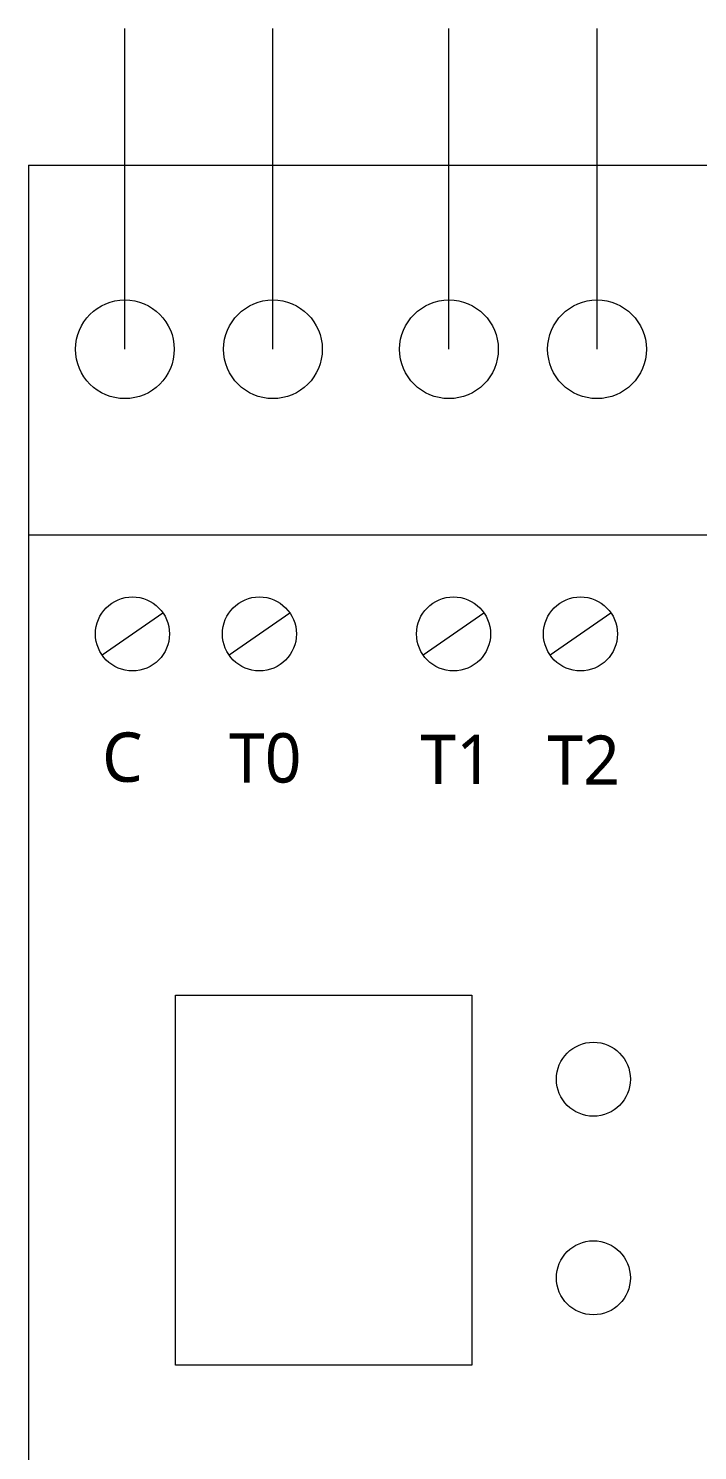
# Model space of a CAD drawing. Header units: millimetres. Extents: x 35.02 to 42.05, y 15.38 to 24.94.
# Drawn here: x 35.02 to 37.73, y 19.17 to 24.94 of the extents above; entities that cross this region are included whole.
import ezdxf

# ---------------------------------------------------------------- set-up
doc = ezdxf.new("R2010")
doc.units = ezdxf.units.MM
doc.header["$LTSCALE"] = 20
doc.layers.get('0').update_dxf_attribs({"lineweight": 5})
doc.layers.add('Smart box Ultra', color=7, linetype='Continuous', lineweight=5)
doc.styles.add('@Malgun Gothic', font='malgun.ttf')

msp = doc.modelspace()

# ---------------------------------------------------------------- linework, layer by layer
at = {"color": 7, "lineweight": 15}
for p, q in [((35.321, 22.3977), (35.5676, 22.5686)), ((35.8356, 22.3977), (36.0821, 22.5686)), ((36.6223, 22.3977), (36.8688, 22.5686)), ((37.1369, 22.3977), (37.3834, 22.5686))]:
    msp.add_line(p, q, dxfattribs=at)
for centre in [(35.4443, 22.4831), (35.9589, 22.4831), (36.7456, 22.4831), (37.2601, 22.4831)]:
    msp.add_circle(centre, 0.15, dxfattribs=at)
at = {"layer": 'Smart box Ultra', "color": 7, "lineweight": 15}
for p, q in [((35.4136, 23.6365), (35.4136, 24.9365)), ((36.0136, 23.6365), (36.0136, 24.9365)), ((36.7271, 23.6365), (36.7271, 24.9365)), ((37.3271, 23.6365), (37.3271, 24.9365)), ((35.0227, 24.3831), (42.0511, 24.3831)), ((35.0227, 24.3831), (35.0227, 15.3831)), ((35.0227, 24.3831), (42.0511, 24.3831)), ((35.0227, 24.3831), (35.0227, 15.3831)), ((42.0511, 22.8831), (35.0227, 22.8831)), ((35.0227, 22.8831), (35.0227, 22.0831)), ((42.0511, 22.8831), (35.0227, 22.8831)), ((35.0227, 22.8831), (35.0227, 22.0831))]:
    msp.add_line(p, q, dxfattribs=at)
at = {"layer": 'Smart box Ultra', "color": 7, "lineweight": 15, "flags": 128}
msp.add_lwpolyline([(36.8192, 19.5195), (35.6192, 19.5195), (35.6192, 20.2695), (35.6192, 21.0195), (36.8192, 21.0195)], close=True, dxfattribs=at)
at = {"layer": 'Smart box Ultra', "color": 7, "lineweight": 15}
for centre, radius in [((35.4136, 23.6365), 0.2), ((36.0136, 23.6365), 0.2), ((36.7271, 23.6365), 0.2), ((37.3271, 23.6365), 0.2), ((37.3125, 20.6787), 0.15), ((37.3125, 19.874), 0.15)]:
    msp.add_circle(centre, radius, dxfattribs=at)

# ---------------------------------------------------------------- texts
at = {"char_height": 0.2, "attachment_point": 7, "line_spacing_factor": 1.004011, "style": '@Malgun Gothic'}
for s, insert in [('C', (35.321, 21.881)), ('T0', (35.8356, 21.8779)), ('T1', (36.6115, 21.8747)), ('T2', (37.1261, 21.8717))]:
    msp.add_mtext(s, dxfattribs=dict(at, insert=insert))

doc.saveas('drawing.dxf')
